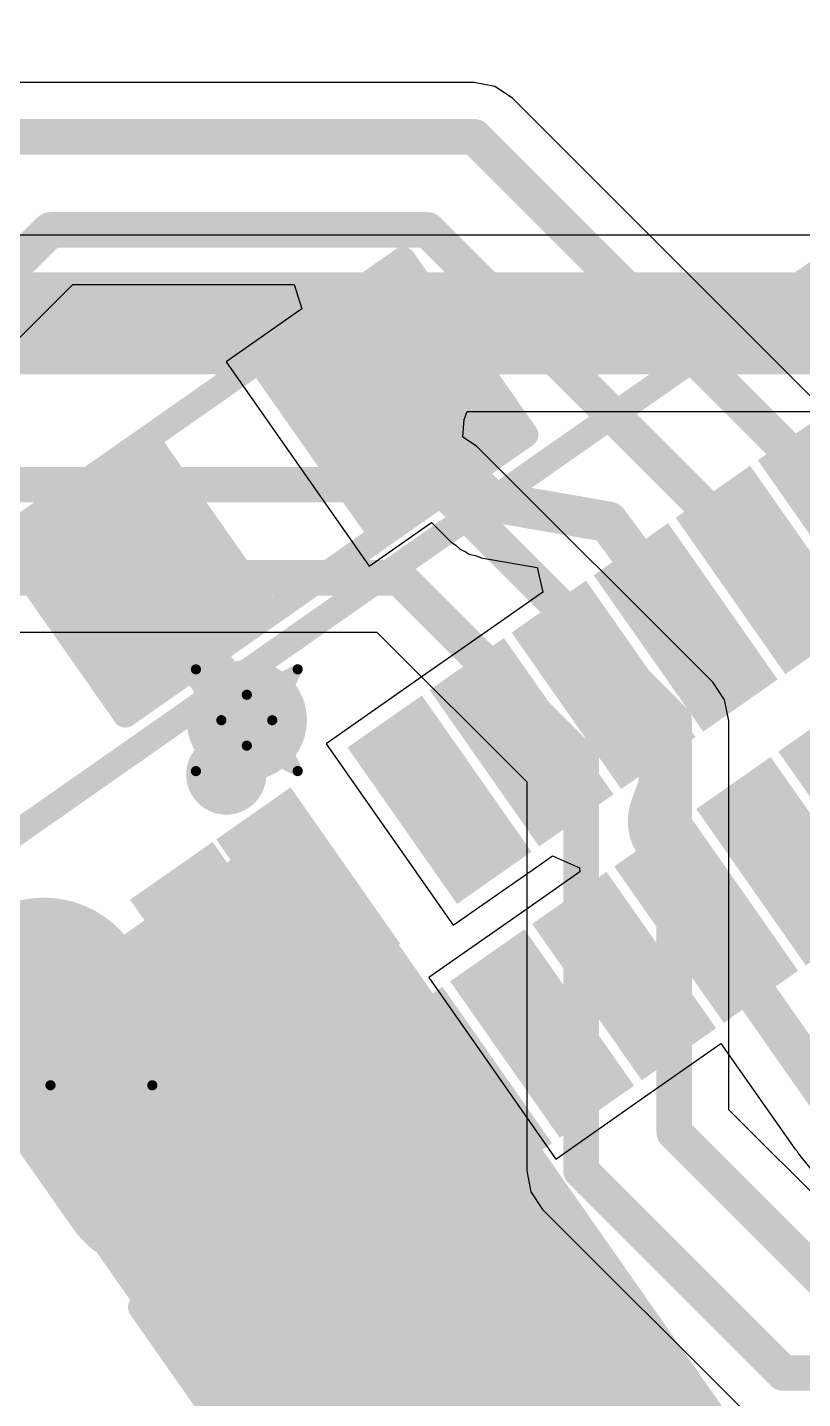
# Model space of a CAD drawing. Header units: inches. Extents: x -8 to 384, y -12 to 64.
# Drawn here: x 21.03 to 24.9, y -4.83 to 2.01 of the extents above; entities that cross this region are included whole.
import ezdxf

# ---------------------------------------------------------------- set-up
doc = ezdxf.new("R2010")
doc.units = ezdxf.units.IN
for name, color, linetype in [('Board_outline', 216, 'Continuous'), ('Bottom Layer', 5, 'Continuous'), ('Bottom Solder', 6, 'Continuous'), ('Drill Drawing', 1, 'Continuous'), ('Mechanical 13', 56, 'Continuous'), ('Multi-Layer', 9, 'Continuous'), ('Pad Holes', 156, 'Continuous'), ('Top Layer', 1, 'Continuous'), ('Top Overlay', 2, 'Continuous'), ('Top Paste', 8, 'Continuous'), ('Top Solder', 216, 'Continuous'), ('Via Holes', 16, 'Continuous')]:
    doc.layers.add(name, color=color, linetype=linetype)

# ---------------------------------------------------------------- blocks, each defined once
blk = doc.blocks.new('R__0603_40')
at = {"layer": 'Top Layer'}
for points in [[(-0.381, 0.4445), (-0.381, -0.4445), (-1.143, -0.4445), (-1.143, 0.4445)], [(1.143, 0.4445), (1.143, -0.4445), (0.381, -0.4445), (0.381, 0.4445)]]:
    blk.add_hatch(color=1, dxfattribs=at).paths.add_polyline_path(points)
at = {"layer": 'Top Paste'}
for points in [[(-0.381, 0.4445), (-0.381, -0.4445), (-1.143, -0.4445), (-1.143, 0.4445)], [(1.143, 0.4445), (1.143, -0.4445), (0.381, -0.4445), (0.381, 0.4445)]]:
    blk.add_hatch(color=8, dxfattribs=at).paths.add_polyline_path(points)
at = {"layer": 'Top Solder'}
for points in [[(-0.2794, 0.5461), (-0.2794, -0.5461), (-1.2446, -0.5461), (-1.2446, 0.5461)], [(1.2446, 0.5461), (1.2446, -0.5461), (0.2794, -0.5461), (0.2794, 0.5461)]]:
    blk.add_hatch(color=216, dxfattribs=at).paths.add_polyline_path(points)
at = {"layer": 'Top Overlay'}
for points in [[(-1.2192, 0.5334, 0.127, 0.127, 0), (-1.2192, -0.5334, 0.127, 0.127, 0)], [(-1.2192, 0.5334, 0.127, 0.127, 0), (1.2192, 0.5334, 0.127, 0.127, 0)], [(1.2192, 0.5334, 0.127, 0.127, 0), (1.2192, -0.5334, 0.127, 0.127, 0)], [(-1.2192, -0.5334, 0.127, 0.127, 0), (1.2192, -0.5334, 0.127, 0.127, 0)]]:
    blk.add_lwpolyline(points, format="xyseb", dxfattribs=at)
for points in [[(-1.251, 0.5334, 0.0635, 0.0635, 1), (-1.1874, 0.5334, 0.0635, 0.0635, 1)], [(-1.251, 0.5334, 0.0635, 0.0635, 1), (-1.1874, 0.5334, 0.0635, 0.0635, 1)], [(1.1874, 0.5334, 0.0635, 0.0635, 1), (1.251, 0.5334, 0.0635, 0.0635, 1)], [(1.1874, 0.5334, 0.0635, 0.0635, 1), (1.251, 0.5334, 0.0635, 0.0635, 1)], [(-1.251, -0.5334, 0.0635, 0.0635, 1), (-1.1874, -0.5334, 0.0635, 0.0635, 1)], [(-1.251, -0.5334, 0.0635, 0.0635, 1), (-1.1874, -0.5334, 0.0635, 0.0635, 1)], [(1.1874, -0.5334, 0.0635, 0.0635, 1), (1.251, -0.5334, 0.0635, 0.0635, 1)], [(1.1874, -0.5334, 0.0635, 0.0635, 1), (1.251, -0.5334, 0.0635, 0.0635, 1)]]:
    blk.add_lwpolyline(points, format="xyseb", close=True, dxfattribs=at)
blk = doc.blocks.new('2305018_2_70')
at = {"layer": 'Bottom Layer'}
h = blk.add_hatch(color=5, dxfattribs=at)
edge = h.paths.add_edge_path()
edge.add_arc((-4.45, 1), 0.425, 180, 360)
edge.add_line((-4.025, 1), (-4.025, 2))
edge.add_arc((-4.45, 2), 0.425, 0, 180)
edge.add_line((-4.875, 2), (-4.875, 1))
at = {"layer": 'Bottom Solder'}
h = blk.add_hatch(color=6, dxfattribs=at)
edge = h.paths.add_edge_path()
edge.add_arc((-4.45, 1), 0.5266, 180, 360)
edge.add_line((-3.9234, 1), (-3.9234, 2))
edge.add_arc((-4.45, 2), 0.5266, 0, 180)
edge.add_line((-4.9766, 2), (-4.9766, 1))
at = {"layer": 'Multi-Layer'}
h = blk.add_hatch(color=9, dxfattribs=at)
edge = h.paths.add_edge_path()
edge.add_arc((-4.45, 1), 0.425, 180, 360)
edge.add_line((-4.025, 1), (-4.025, 2))
edge.add_arc((-4.45, 2), 0.425, 0, 180)
edge.add_line((-4.875, 2), (-4.875, 1))
at = {"layer": 'Pad Holes'}
h = blk.add_hatch(color=7, dxfattribs=at)
edge = h.paths.add_edge_path()
edge.add_arc((-4.45, 1), 0.225, 180, 360)
edge.add_line((-4.225, 1), (-4.225, 2))
edge.add_arc((-4.45, 2), 0.225, 0, 180)
edge.add_line((-4.675, 2), (-4.675, 1))
at = {"layer": 'Top Layer'}
h = blk.add_hatch(color=1, dxfattribs=at)
edge = h.paths.add_edge_path()
edge.add_arc((-4.45, 1), 0.425, 180, 360)
edge.add_line((-4.025, 1), (-4.025, 2))
edge.add_arc((-4.45, 2), 0.425, 0, 180)
edge.add_line((-4.875, 2), (-4.875, 1))
for points in [[(-3.7, 2.075), (-3.4, 2.075), (-3.4, 1.325), (-3.7, 1.325)], [(-3.175, 2.075), (-2.925, 2.075), (-2.925, 1.325), (-3.175, 1.325)], [(-2.375, 2.075), (-2.125, 2.075), (-2.125, 1.325), (-2.375, 1.325)], [(-1.875, 2.075), (-1.625, 2.075), (-1.625, 1.325), (-1.875, 1.325)], [(-1.375, 2.075), (-1.125, 2.075), (-1.125, 1.325), (-1.375, 1.325)], [(-0.875, 2.075), (-0.625, 2.075), (-0.625, 1.325), (-0.875, 1.325)], [(-0.375, 2.075), (-0.125, 2.075), (-0.125, 1.325), (-0.375, 1.325)], [(0.125, 2.075), (0.375, 2.075), (0.375, 1.325), (0.125, 1.325)], [(-3.125, 0.825), (-2.875, 0.825), (-2.875, 0.075), (-3.125, 0.075)], [(-2.625, 0.825), (-2.375, 0.825), (-2.375, 0.075), (-2.625, 0.075)], [(-2.125, 0.825), (-1.875, 0.825), (-1.875, 0.075), (-2.125, 0.075)], [(-1.625, 0.825), (-1.375, 0.825), (-1.375, 0.075), (-1.625, 0.075)], [(-1.125, 0.825), (-0.875, 0.825), (-0.875, 0.075), (-1.125, 0.075)]]:
    blk.add_hatch(color=1, dxfattribs=at).paths.add_polyline_path(points)
at = {"layer": 'Top Paste'}
for points in [[(-3.7, 2.075), (-3.4, 2.075), (-3.4, 1.325), (-3.7, 1.325)], [(-3.175, 2.075), (-2.925, 2.075), (-2.925, 1.325), (-3.175, 1.325)], [(-2.375, 2.075), (-2.125, 2.075), (-2.125, 1.325), (-2.375, 1.325)], [(-1.875, 2.075), (-1.625, 2.075), (-1.625, 1.325), (-1.875, 1.325)], [(-1.375, 2.075), (-1.125, 2.075), (-1.125, 1.325), (-1.375, 1.325)], [(-0.875, 2.075), (-0.625, 2.075), (-0.625, 1.325), (-0.875, 1.325)], [(-0.375, 2.075), (-0.125, 2.075), (-0.125, 1.325), (-0.375, 1.325)], [(0.125, 2.075), (0.375, 2.075), (0.375, 1.325), (0.125, 1.325)], [(-3.125, 0.825), (-2.875, 0.825), (-2.875, 0.075), (-3.125, 0.075)], [(-2.625, 0.825), (-2.375, 0.825), (-2.375, 0.075), (-2.625, 0.075)], [(-2.125, 0.825), (-1.875, 0.825), (-1.875, 0.075), (-2.125, 0.075)], [(-1.625, 0.825), (-1.375, 0.825), (-1.375, 0.075), (-1.625, 0.075)], [(-1.125, 0.825), (-0.875, 0.825), (-0.875, 0.075), (-1.125, 0.075)]]:
    blk.add_hatch(color=8, dxfattribs=at).paths.add_polyline_path(points)
at = {"layer": 'Top Solder'}
h = blk.add_hatch(color=216, dxfattribs=at)
edge = h.paths.add_edge_path()
edge.add_arc((-4.45, 1), 0.5266, 180, 360)
edge.add_line((-3.9234, 1), (-3.9234, 2))
edge.add_arc((-4.45, 2), 0.5266, 0, 180)
edge.add_line((-4.9766, 2), (-4.9766, 1))
for points in [[(-3.8016, 2.1766), (-3.2984, 2.1766), (-3.2984, 1.2234), (-3.8016, 1.2234)], [(-3.2766, 2.1766), (-2.8234, 2.1766), (-2.8234, 1.2234), (-3.2766, 1.2234)], [(-2.4766, 2.1766), (-2.0234, 2.1766), (-2.0234, 1.2234), (-2.4766, 1.2234)], [(-1.9766, 2.1766), (-1.5234, 2.1766), (-1.5234, 1.2234), (-1.9766, 1.2234)], [(-1.4766, 2.1766), (-1.0234, 2.1766), (-1.0234, 1.2234), (-1.4766, 1.2234)], [(-0.9766, 2.1766), (-0.5234, 2.1766), (-0.5234, 1.2234), (-0.9766, 1.2234)], [(-0.4766, 2.1766), (-0.0234, 2.1766), (-0.0234, 1.2234), (-0.4766, 1.2234)], [(0.0234, 2.1766), (0.4766, 2.1766), (0.4766, 1.2234), (0.0234, 1.2234)], [(-3.2266, 0.9266), (-2.7734, 0.9266), (-2.7734, -0.0266), (-3.2266, -0.0266)], [(-2.7266, 0.9266), (-2.2734, 0.9266), (-2.2734, -0.0266), (-2.7266, -0.0266)], [(-2.2266, 0.9266), (-1.7734, 0.9266), (-1.7734, -0.0266), (-2.2266, -0.0266)], [(-1.7266, 0.9266), (-1.2734, 0.9266), (-1.2734, -0.0266), (-1.7266, -0.0266)], [(-1.2266, 0.9266), (-0.7734, 0.9266), (-0.7734, -0.0266), (-1.2266, -0.0266)], [(-0.7266, 0.9266), (-0.2734, 0.9266), (-0.2734, -0.0266), (-0.7266, -0.0266)]]:
    blk.add_hatch(color=216, dxfattribs=at).paths.add_polyline_path(points)
at = {"layer": 'Mechanical 13'}
blk.add_lwpolyline([(-4.925, 2.775, 0.127, 0.127, 0), (4.925, 2.775, 0.127, 0.127, 0)], format="xyseb", dxfattribs=at)
at = {"layer": 'Top Overlay'}
for points in [[(-4.925, 2.775, 0.127, 0.127, 0), (4.925, 2.775, 0.127, 0.127, 0)], [(-4.925, 0.4797, 0.127, 0.127, 0), (-4.925, -0.4437, 0.127, 0.127, 0)]]:
    blk.add_lwpolyline(points, format="xyseb", dxfattribs=at)
for points in [[(-2.95, 2.413, 0.2, 0.2, 1), (-3.15, 2.413, 0.2, 0.2, 1)], [(-3.2, 2.413, 0.1, 0.1, 1), (-3.1, 2.413, 0.1, 0.1, 1)], [(-3, 2.413, 0.1, 0.1, 1), (-2.9, 2.413, 0.1, 0.1, 1)], [(-4.9567, 0.4797, 0.0635, 0.0635, 1), (-4.8932, 0.4797, 0.0635, 0.0635, 1)]]:
    blk.add_lwpolyline(points, format="xyseb", close=True, dxfattribs=at)

msp = doc.modelspace()

# ---------------------------------------------------------------- hatches: boundary and pattern name
at = {"layer": 'Bottom Layer'}
h = msp.add_hatch(color=5, dxfattribs=at)
edge = h.paths.add_edge_path()
edge.add_arc((22.1234, -1.4478), 0.3, 0, 360)
at = {"layer": 'Top Layer'}
h = msp.add_hatch(color=1, dxfattribs=at)
edge = h.paths.add_edge_path()
edge.add_arc((22.1234, -1.4478), 0.3, 0, 360)
msp.add_hatch(color=1, dxfattribs=at).paths.add_polyline_path([(23.5817, -7.2571), (25.3152, -6.0433), (22.4076, -1.8909), (20.6742, -3.1046)])
at = {"layer": 'Via Holes'}
h = msp.add_hatch(color=7, dxfattribs=at)
edge = h.paths.add_edge_path()
edge.add_arc((22.1234, -1.4478), 0.15, 0, 360)

# ---------------------------------------------------------------- linework, layer by layer
at = {"layer": 'Board_outline'}
msp.add_lwpolyline([(37.5368, 13.3604, 0.254, 0.254, 1), (-7.4632, 13.3604, 0.254, 0.254, 1)], format="xyseb", close=True, dxfattribs=at)
at = {"layer": 'Bottom Layer'}
for p, q in [((29.434, 0.9737), (19.6873, 0.9737)), ((23.2087, 0.0536), (23.223, 0.0931)), ((23.223, 0.0931), (29.6164, 0.0931)), ((23.2019, -0.0339), (23.2087, 0.0536)), ((23.2702, -0.0795), (23.2019, -0.0339)), ((24.4493, -1.2586), (23.2702, -0.0795)), ((20.6104, -1.0085), (22.7728, -1.0085)), ((22.7728, -1.0085), (23.5203, -1.756)), ((24.5082, -1.3468), (24.4493, -1.2586)), ((24.5289, -1.4508), (24.5082, -1.3468)), ((24.5289, -3.3926), (24.5289, -1.4508)), ((23.5203, -1.756), (23.5203, -3.6977)), ((25.1062, -3.9699), (24.5289, -3.3926)), ((23.5203, -3.6977), (23.541, -3.8018)), ((23.541, -3.8018), (23.5999, -3.89)), ((23.5999, -3.89), (24.6088, -4.8989))]:
    msp.add_line(p, q, dxfattribs=at)
for points in [[(18.1864, 0.5334, 0.508, 0.508, 0), (29.6164, 0.5334, 0.508, 0.508, 0)], [(20.3053, -0.2718, 0.1778, 0.1778, 0), (23.0779, -0.2718, 0.1778, 0.1778, 0)], [(23.0779, -0.2718, 0.1778, 0.1778, 0), (24.257, -1.4508, 0.1778, 0.1778, 0)], [(20.4978, -0.7366, 0.1778, 0.1778, 0), (22.8854, -0.7366, 0.1778, 0.1778, 0)], [(22.8854, -0.7366, 0.1778, 0.1778, 0), (23.7922, -1.6434, 0.1778, 0.1778, 0)], [(24.257, -3.5052, 0.1778, 0.1778, 0), (24.257, -1.4508, 0.1778, 0.1778, 0)], [(23.7922, -3.6977, 0.1778, 0.1778, 0), (23.7922, -1.6434, 0.1778, 0.1778, 0)], [(24.257, -3.5052, 0.1778, 0.1778, 0), (24.9936, -4.2418, 0.1778, 0.1778, 0)], [(23.7922, -3.6977, 0.1778, 0.1778, 0), (24.8011, -4.7066, 0.1778, 0.1778, 0)], [(24.8011, -4.7066, 0.1778, 0.1778, 0), (26.6847, -4.7066, 0.1778, 0.1778, 0)]]:
    msp.add_lwpolyline(points, format="xyseb", dxfattribs=at)
for points in [[(23.0335, -0.2718, 0.0889, 0.0889, 1), (23.1224, -0.2718, 0.0889, 0.0889, 1)], [(23.0335, -0.2718, 0.0889, 0.0889, 1), (23.1224, -0.2718, 0.0889, 0.0889, 1)], [(22.8409, -0.7366, 0.0889, 0.0889, 1), (22.9298, -0.7366, 0.0889, 0.0889, 1)], [(22.8409, -0.7366, 0.0889, 0.0889, 1), (22.9298, -0.7366, 0.0889, 0.0889, 1)], [(24.2126, -1.4508, 0.0889, 0.0889, 1), (24.3014, -1.4508, 0.0889, 0.0889, 1)], [(24.2126, -1.4508, 0.0889, 0.0889, 1), (24.3014, -1.4508, 0.0889, 0.0889, 1)], [(23.7477, -1.6434, 0.0889, 0.0889, 1), (23.8366, -1.6434, 0.0889, 0.0889, 1)], [(23.7477, -1.6434, 0.0889, 0.0889, 1), (23.8366, -1.6434, 0.0889, 0.0889, 1)], [(24.2126, -3.5052, 0.0889, 0.0889, 1), (24.3014, -3.5052, 0.0889, 0.0889, 1)], [(24.2126, -3.5052, 0.0889, 0.0889, 1), (24.3014, -3.5052, 0.0889, 0.0889, 1)], [(23.7477, -3.6977, 0.0889, 0.0889, 1), (23.8366, -3.6977, 0.0889, 0.0889, 1)], [(23.7477, -3.6977, 0.0889, 0.0889, 1), (23.8366, -3.6977, 0.0889, 0.0889, 1)], [(24.7566, -4.7066, 0.0889, 0.0889, 1), (24.8455, -4.7066, 0.0889, 0.0889, 1)], [(24.7566, -4.7066, 0.0889, 0.0889, 1), (24.8455, -4.7066, 0.0889, 0.0889, 1)]]:
    msp.add_lwpolyline(points, format="xyseb", close=True, dxfattribs=at)
at = {"layer": 'Drill Drawing'}
for points in [[(21.8694, -1.1938, 0.0508, 0.0508, 0), (22.1234, -1.3208, 0.0508, 0.0508, 0)], [(21.8694, -1.1938, 0.0508, 0.0508, 0), (21.9964, -1.4478, 0.0508, 0.0508, 0)], [(22.1234, -1.3208, 0.0508, 0.0508, 0), (22.3774, -1.1938, 0.0508, 0.0508, 0)], [(22.2504, -1.4478, 0.0508, 0.0508, 0), (22.3774, -1.1938, 0.0508, 0.0508, 0)], [(21.8694, -1.7018, 0.0508, 0.0508, 0), (21.9964, -1.4478, 0.0508, 0.0508, 0)], [(22.2504, -1.4478, 0.0508, 0.0508, 0), (22.3774, -1.7018, 0.0508, 0.0508, 0)], [(21.8694, -1.7018, 0.0508, 0.0508, 0), (22.1234, -1.5748, 0.0508, 0.0508, 0)], [(22.1234, -1.5748, 0.0508, 0.0508, 0), (22.3774, -1.7018, 0.0508, 0.0508, 0)]]:
    msp.add_lwpolyline(points, format="xyseb", dxfattribs=at)
for points in [[(21.8567, -1.1938, 0.0254, 0.0254, 1), (21.8821, -1.1938, 0.0254, 0.0254, 1)], [(21.8567, -1.1938, 0.0254, 0.0254, 1), (21.8821, -1.1938, 0.0254, 0.0254, 1)], [(22.3647, -1.1938, 0.0254, 0.0254, 1), (22.3901, -1.1938, 0.0254, 0.0254, 1)], [(22.3647, -1.1938, 0.0254, 0.0254, 1), (22.3901, -1.1938, 0.0254, 0.0254, 1)], [(22.1107, -1.3208, 0.0254, 0.0254, 1), (22.1361, -1.3208, 0.0254, 0.0254, 1)], [(22.1107, -1.3208, 0.0254, 0.0254, 1), (22.1361, -1.3208, 0.0254, 0.0254, 1)], [(21.9837, -1.4478, 0.0254, 0.0254, 1), (22.0091, -1.4478, 0.0254, 0.0254, 1)], [(21.9837, -1.4478, 0.0254, 0.0254, 1), (22.0091, -1.4478, 0.0254, 0.0254, 1)], [(22.2377, -1.4478, 0.0254, 0.0254, 1), (22.2631, -1.4478, 0.0254, 0.0254, 1)], [(22.2377, -1.4478, 0.0254, 0.0254, 1), (22.2631, -1.4478, 0.0254, 0.0254, 1)], [(22.1107, -1.5748, 0.0254, 0.0254, 1), (22.1361, -1.5748, 0.0254, 0.0254, 1)], [(22.1107, -1.5748, 0.0254, 0.0254, 1), (22.1361, -1.5748, 0.0254, 0.0254, 1)], [(21.8567, -1.7018, 0.0254, 0.0254, 1), (21.8821, -1.7018, 0.0254, 0.0254, 1)], [(21.8567, -1.7018, 0.0254, 0.0254, 1), (21.8821, -1.7018, 0.0254, 0.0254, 1)], [(22.3647, -1.7018, 0.0254, 0.0254, 1), (22.3901, -1.7018, 0.0254, 0.0254, 1)], [(22.3647, -1.7018, 0.0254, 0.0254, 1), (22.3901, -1.7018, 0.0254, 0.0254, 1)], [(21.6516, -3.2703, 0.0508, 0.0508, 1), (21.1436, -3.2703, 0.0508, 0.0508, 1)], [(21.1309, -3.2703, 0.0254, 0.0254, 1), (21.1563, -3.2703, 0.0254, 0.0254, 1)], [(21.6389, -3.2703, 0.0254, 0.0254, 1), (21.6643, -3.2703, 0.0254, 0.0254, 1)]]:
    msp.add_lwpolyline(points, format="xyseb", close=True, dxfattribs=at)
at = {"layer": 'Top Layer'}
for p, q in [((23.2576, 1.7366), (20.9495, 1.7366)), ((23.3617, 1.7159), (23.2576, 1.7366)), ((23.4499, 1.6569), (23.3617, 1.7159)), ((24.9622, 0.1447), (23.4499, 1.6569)), ((20.3887, -0.138), (21.2547, 0.7279)), ((21.2547, 0.7279), (22.3604, 0.7279)), ((22.3604, 0.7279), (22.3986, 0.6068)), ((22.3986, 0.6068), (22.0199, 0.3416)), ((22.0199, 0.3416), (22.7338, -0.6779)), ((22.7338, -0.6779), (23.0445, -0.4603)), ((23.0445, -0.4603), (23.1412, -0.557)), ((23.1412, -0.557), (23.1673, -0.5745)), ((23.1673, -0.5745), (23.1901, -0.5962)), ((23.1901, -0.5962), (23.2131, -0.6051)), ((23.2131, -0.6051), (23.2336, -0.6188)), ((23.2336, -0.6188), (23.2644, -0.6249)), ((23.2644, -0.6249), (23.2938, -0.6363)), ((23.2938, -0.6363), (23.5729, -0.6848)), ((23.5729, -0.6848), (23.6005, -0.8088)), ((23.6005, -0.8088), (23.339, -0.9918)), ((23.3391, -0.9918), (23.016, -1.218)), ((23.339, -0.9918), (23.3391, -0.9918)), ((23.016, -1.218), (22.5199, -1.5654)), ((23.016, -1.218), (23.016, -1.218)), ((22.5199, -1.5654), (23.154, -2.4711)), ((23.154, -2.4711), (23.5636, -2.1843)), ((23.5636, -2.1843), (23.6485, -2.1248)), ((23.5636, -2.1843), (23.5636, -2.1843)), ((23.6485, -2.1248), (23.7834, -2.1855)), ((23.7834, -2.1855), (23.7856, -2.2051)), ((23.7856, -2.2051), (23.5282, -2.3854)), ((23.5282, -2.3854), (23.0321, -2.7327)), ((23.5282, -2.3854), (23.5282, -2.3854)), ((23.0321, -2.7327), (23.6662, -3.6384)), ((24.0758, -3.3516), (24.4901, -3.0615)), ((24.4901, -3.0615), (24.8581, -3.5871)), ((23.6662, -3.6384), (24.0758, -3.3516)), ((24.0758, -3.3516), (24.0758, -3.3516)), ((24.8581, -3.5871), (24.8586, -3.5877)), ((24.8586, -3.5877), (24.8703, -3.5989)), ((24.8703, -3.5989), (24.8775, -3.6129)), ((24.8775, -3.6129), (25.1428, -3.9445))]:
    msp.add_line(p, q, dxfattribs=at)
for points in [[(19.652, 0.1671, 0.1778, 0.1778, 0), (20.9495, 1.4647, 0.1778, 0.1778, 0)], [(20.9495, 1.4647, 0.1778, 0.1778, 0), (23.2576, 1.4647, 0.1778, 0.1778, 0)], [(23.2576, 1.4647, 0.1778, 0.1778, 0), (25.1329, -0.4106, 0.1778, 0.1778, 0)], [(20.1168, -0.0254, 0.1778, 0.1778, 0), (21.142, 0.9998, 0.1778, 0.1778, 0)], [(21.142, 0.9998, 0.1778, 0.1778, 0), (23.0261, 0.9998, 0.1778, 0.1778, 0)], [(23.0261, 0.9998, 0.1778, 0.1778, 0), (24.7233, -0.6974, 0.1778, 0.1778, 0)], [(22.8346, 0.1524, 0.2032, 0.2032, 0), (23.3426, -0.3556, 0.2032, 0.2032, 0)], [(23.3426, -0.3556, 0.2032, 0.2032, 0), (23.9268, -0.4572, 0.2032, 0.2032, 0)], [(23.9268, -0.4572, 0.2032, 0.2032, 0), (24.3137, -0.9842, 0.2032, 0.2032, 0)], [(21.5862, -0.7217, 0.254, 0.254, 0), (22.1234, -1.4478, 0.254, 0.254, 0)], [(23.9042, -1.271, 0.2032, 0.2032, 0), (24.0612, -1.4948, 0.2032, 0.2032, 0)], [(24.0612, -1.4948, 0.2032, 0.2032, 0), (24.1448, -1.6141, 0.2032, 0.2032, 0)], [(24.1448, -1.6141, 0.2032, 0.2032, 0), (24.1452, -1.6147, 0.2032, 0.2032, 0)], [(24.1452, -1.6147, 0.2032, 0.2032, -0.246422), (24.1686, -1.802, 0.2032, 0.2032, 0)], [(24.1396, -1.8795, 0.2032, 0.2032, 0), (24.1686, -1.802, 0.2032, 0.2032, 0)], [(24.1634, -2.0674, 0.2032, 0.2032, -0.247253), (24.1396, -1.8795, 0.2032, 0.2032, 0)], [(24.1634, -2.0674, 0.2032, 0.2032, 0), (24.2641, -2.2112, 0.2032, 0.2032, 0)], [(24.2641, -2.2112, 0.2032, 0.2032, 0), (24.4163, -2.4383, 0.2032, 0.2032, 0)], [(24.4163, -2.4383, 0.2032, 0.2032, 0), (24.5632, -2.6692, 0.2032, 0.2032, 0)], [(24.5632, -2.6692, 0.2032, 0.2032, 0), (25.0915, -3.4237, 0.2032, 0.2032, 0)]]:
    msp.add_lwpolyline(points, format="xyseb", dxfattribs=at)
for points in [[(20.905, 1.4647, 0.0889, 0.0889, 1), (20.9939, 1.4647, 0.0889, 0.0889, 1)], [(20.905, 1.4647, 0.0889, 0.0889, 1), (20.9939, 1.4647, 0.0889, 0.0889, 1)], [(23.2132, 1.4647, 0.0889, 0.0889, 1), (23.3021, 1.4647, 0.0889, 0.0889, 1)], [(23.2132, 1.4647, 0.0889, 0.0889, 1), (23.3021, 1.4647, 0.0889, 0.0889, 1)], [(21.0976, 0.9998, 0.0889, 0.0889, 1), (21.1865, 0.9998, 0.0889, 0.0889, 1)], [(21.0976, 0.9998, 0.0889, 0.0889, 1), (21.1865, 0.9998, 0.0889, 0.0889, 1)], [(22.9816, 0.9998, 0.0889, 0.0889, 1), (23.0705, 0.9998, 0.0889, 0.0889, 1)], [(22.9816, 0.9998, 0.0889, 0.0889, 1), (23.0705, 0.9998, 0.0889, 0.0889, 1)], [(22.7838, 0.1524, 0.1016, 0.1016, 1), (22.8854, 0.1524, 0.1016, 0.1016, 1)], [(23.2918, -0.3556, 0.1016, 0.1016, 1), (23.3934, -0.3556, 0.1016, 0.1016, 1)], [(23.2918, -0.3556, 0.1016, 0.1016, 1), (23.3934, -0.3556, 0.1016, 0.1016, 1)], [(23.876, -0.4572, 0.1016, 0.1016, 1), (23.9776, -0.4572, 0.1016, 0.1016, 1)], [(23.876, -0.4572, 0.1016, 0.1016, 1), (23.9776, -0.4572, 0.1016, 0.1016, 1)], [(21.5227, -0.7217, 0.127, 0.127, 1), (21.6497, -0.7217, 0.127, 0.127, 1)], [(24.6789, -0.6974, 0.0889, 0.0889, 1), (24.7678, -0.6974, 0.0889, 0.0889, 1)], [(24.2629, -0.9842, 0.1016, 0.1016, 1), (24.3645, -0.9842, 0.1016, 0.1016, 1)], [(23.8534, -1.271, 0.1016, 0.1016, 1), (23.955, -1.271, 0.1016, 0.1016, 1)], [(22.0599, -1.4478, 0.127, 0.127, 1), (22.1869, -1.4478, 0.127, 0.127, 1)], [(24.0104, -1.4948, 0.1016, 0.1016, 1), (24.112, -1.4948, 0.1016, 0.1016, 1)], [(24.0104, -1.4948, 0.1016, 0.1016, 1), (24.112, -1.4948, 0.1016, 0.1016, 1)], [(24.094, -1.6141, 0.1016, 0.1016, 1), (24.1956, -1.6141, 0.1016, 0.1016, 1)], [(24.094, -1.6141, 0.1016, 0.1016, 1), (24.1956, -1.6141, 0.1016, 0.1016, 1)], [(24.0944, -1.6147, 0.1016, 0.1016, 1), (24.196, -1.6147, 0.1016, 0.1016, 1)], [(24.0944, -1.6147, 0.1016, 0.1016, 1), (24.196, -1.6147, 0.1016, 0.1016, 1)], [(24.1178, -1.802, 0.1016, 0.1016, 1), (24.2194, -1.802, 0.1016, 0.1016, 1)], [(24.1178, -1.802, 0.1016, 0.1016, 1), (24.2194, -1.802, 0.1016, 0.1016, 1)], [(24.0888, -1.8795, 0.1016, 0.1016, 1), (24.1904, -1.8795, 0.1016, 0.1016, 1)], [(24.0888, -1.8795, 0.1016, 0.1016, 1), (24.1904, -1.8795, 0.1016, 0.1016, 1)], [(24.1126, -2.0674, 0.1016, 0.1016, 1), (24.2142, -2.0674, 0.1016, 0.1016, 1)], [(24.1126, -2.0674, 0.1016, 0.1016, 1), (24.2142, -2.0674, 0.1016, 0.1016, 1)], [(24.2133, -2.2112, 0.1016, 0.1016, 1), (24.3149, -2.2112, 0.1016, 0.1016, 1)], [(24.2133, -2.2112, 0.1016, 0.1016, 1), (24.3149, -2.2112, 0.1016, 0.1016, 1)], [(24.3655, -2.4383, 0.1016, 0.1016, 1), (24.4671, -2.4383, 0.1016, 0.1016, 1)], [(24.3655, -2.4383, 0.1016, 0.1016, 1), (24.4671, -2.4383, 0.1016, 0.1016, 1)], [(24.5124, -2.6692, 0.1016, 0.1016, 1), (24.614, -2.6692, 0.1016, 0.1016, 1)], [(24.5124, -2.6692, 0.1016, 0.1016, 1), (24.614, -2.6692, 0.1016, 0.1016, 1)]]:
    msp.add_lwpolyline(points, format="xyseb", close=True, dxfattribs=at)

# ---------------------------------------------------------------- block references
at = {"rotation": 35}
for name, p in [('2305018_2_70', (25.9032, -1.9466)), ('R__0603_40', (22.2104, -0.2847))]:
    msp.add_blockref(name, p, dxfattribs=at)

doc.saveas('drawing.dxf')
